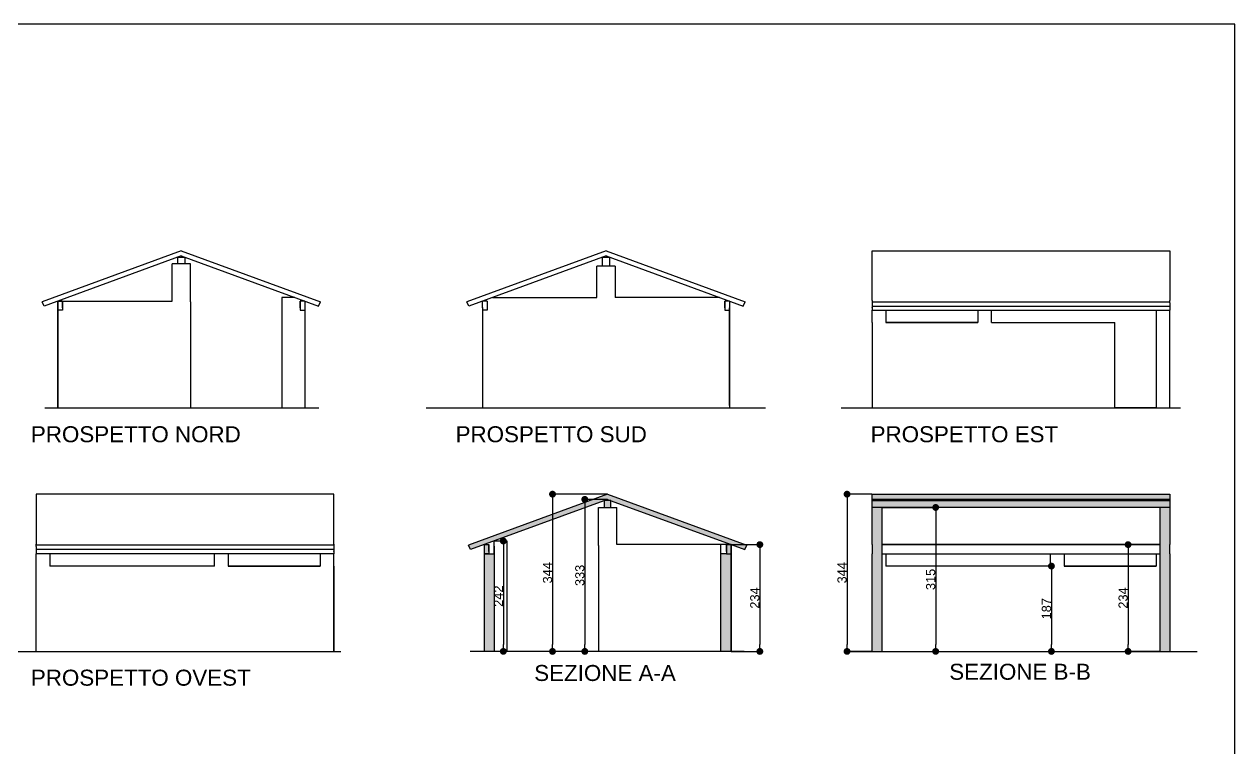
# Model space of a CAD drawing. Header units: millimetres. Extents: x 77316 to 81316, y -30957 to -25217.
# Drawn here: x 78668 to 81316, y -26801 to -25217 of the extents above; entities that cross this region are included whole.
import ezdxf

# ---------------------------------------------------------------- set-up
doc = ezdxf.new("R2010")
doc.units = ezdxf.units.MM
doc.linetypes.add('ACAD_ISO02W100', pattern=[15, 12, -3])
doc.layers.add('sezioni', color=4, linetype='ACAD_ISO02W100')
doc.styles.get("Standard").update_dxf_attribs({"font": 'arial.ttf'})
doc.dimstyles.new('ISO-25', dxfattribs={"dimtxt": 20, "dimasz": 15, "dimexe": 1.25, "dimexo": 0.625, "dimtad": 1, "dimdec": 0, "dimtxsty": 'Standard', "dimblk": 'DOT', "dimcen": 2.5, "dimadec": 0, "dimazin": 0, "dimtfac": 1, "dimtdec": 0, "dimtmove": 0, "dimatfit": 3, "dimfxl": 1, "dimarcsym": 0})

# ---------------------------------------------------------------- blocks, each defined once
blk = doc.blocks.new('_Dot')
at = {"color": 0, "linetype": 'ByBlock', "lineweight": -2}
blk.add_line((-0.5, 0), (-1, 0), dxfattribs=at)
at = {"color": 0, "linetype": 'ByBlock', "const_width": 0.5}
blk.add_lwpolyline([(-0.25, 0, 1), (0.25, 0, 1)], format="xyb", close=True, dxfattribs=at)
blk = doc.blocks.new('*D103')
at = {"layer": 'Defpoints', "color": 0, "linetype": 'ByBlock', "transparency": 16777216}
for p in [(80213.9, -26356.4), (80213.9, -26590.1), (80277, -26590.1)]:
    blk.add_point(p, dxfattribs=at)
at = {"layer": 'sezioni', "color": 0, "linetype": 'ByBlock', "lineweight": -2, "transparency": 16777216}
for p, q in [((80214.6, -26356.4), (80278.2, -26356.4)), ((80277, -26371.4), (80277, -26575.1)), ((80214.6, -26590.1), (80278.2, -26590.1))]:
    blk.add_line(p, q, dxfattribs=at)
at = {"layer": 'sezioni', "color": 0, "linetype": 'ByBlock', "lineweight": -2, "transparency": 16777216, "xscale": 15, "yscale": 15, "zscale": 15}
for p, rotation in [((80277, -26356.4), 90), ((80277, -26590.1), 270)]:
    blk.add_blockref('_Dot', p, dxfattribs=dict(at, rotation=rotation))
at = {"layer": 'sezioni', "color": 0, "linetype": 'ByBlock', "transparency": 16777216, "insert": (80266.1, -26473.2), "char_height": 20, "attachment_point": 5, "rotation": 90}
blk.add_mtext('234', dxfattribs=at)
blk = doc.blocks.new('*D101')
at = {"layer": 'Defpoints', "color": 0, "linetype": 'ByBlock', "transparency": 16777216}
for p in [(79715.9, -26348.4), (79715.9, -26590.1), (79715.9, -26590.1)]:
    blk.add_point(p, dxfattribs=at)
at = {"layer": 'sezioni', "color": 0, "linetype": 'ByBlock', "lineweight": -2, "transparency": 16777216}
for p, q in [((79715.9, -26363.4), (79715.9, -26575.1)), ((79716.5, -26348.4), (79717.1, -26348.4)), ((79715.2, -26590.1), (79714.6, -26590.1))]:
    blk.add_line(p, q, dxfattribs=at)
at = {"layer": 'sezioni', "color": 0, "linetype": 'ByBlock', "lineweight": -2, "transparency": 16777216, "xscale": 15, "yscale": 15, "zscale": 15}
for p, rotation in [((79715.9, -26348.4), 90), ((79715.9, -26590.1), 270)]:
    blk.add_blockref('_Dot', p, dxfattribs=dict(at, rotation=rotation))
at = {"layer": 'sezioni', "color": 0, "linetype": 'ByBlock', "transparency": 16777216, "insert": (79705.2, -26469.2), "char_height": 20, "attachment_point": 5, "rotation": 90}
blk.add_mtext('242', dxfattribs=at)
blk = doc.blocks.new('*D104')
at = {"layer": 'Defpoints', "color": 0, "linetype": 'ByBlock', "transparency": 16777216}
for p in [(79943.9, -26257.3), (79894.1, -26590.1), (79943.9, -26590.1)]:
    blk.add_point(p, dxfattribs=at)
at = {"layer": 'sezioni', "color": 0, "linetype": 'ByBlock', "lineweight": -2, "transparency": 16777216}
for p, q in [((79943.3, -26257.3), (79892.9, -26257.3)), ((79894.1, -26272.3), (79894.1, -26575.1)), ((79943.3, -26590.1), (79892.9, -26590.1))]:
    blk.add_line(p, q, dxfattribs=at)
at = {"layer": 'sezioni', "color": 0, "linetype": 'ByBlock', "lineweight": -2, "transparency": 16777216, "xscale": 15, "yscale": 15, "zscale": 15}
for p, rotation in [((79894.1, -26257.3), 90), ((79894.1, -26590.1), 270)]:
    blk.add_blockref('_Dot', p, dxfattribs=dict(at, rotation=rotation))
at = {"layer": 'sezioni', "color": 0, "linetype": 'ByBlock', "transparency": 16777216, "insert": (79883.3, -26423.7), "char_height": 20, "attachment_point": 5, "rotation": 90}
blk.add_mtext('333', dxfattribs=at)
blk = doc.blocks.new('*D105')
at = {"layer": 'Defpoints', "color": 0, "linetype": 'ByBlock', "transparency": 16777216}
for p in [(80544.8, -26275.1), (80544.8, -26590.1), (80661.6, -26590.1)]:
    blk.add_point(p, dxfattribs=at)
at = {"layer": 'sezioni', "color": 0, "linetype": 'ByBlock', "lineweight": -2, "transparency": 16777216}
for p, q in [((80545.4, -26275.1), (80662.8, -26275.1)), ((80661.6, -26290.1), (80661.6, -26575.1)), ((80545.4, -26590.1), (80662.8, -26590.1))]:
    blk.add_line(p, q, dxfattribs=at)
at = {"layer": 'sezioni', "color": 0, "linetype": 'ByBlock', "lineweight": -2, "transparency": 16777216, "xscale": 15, "yscale": 15, "zscale": 15}
for p, rotation in [((80661.6, -26275.1), 90), ((80661.6, -26590.1), 270)]:
    blk.add_blockref('_Dot', p, dxfattribs=dict(at, rotation=rotation))
at = {"layer": 'sezioni', "color": 0, "linetype": 'ByBlock', "transparency": 16777216, "insert": (80650.7, -26432.6), "char_height": 20, "attachment_point": 5, "rotation": 90}
blk.add_mtext('315', dxfattribs=at)
blk = doc.blocks.new('*D106')
at = {"layer": 'Defpoints', "color": 0, "linetype": 'ByBlock', "transparency": 16777216}
for p in [(80912.8, -26403.4), (80912.8, -26590.1), (80914.8, -26590.1)]:
    blk.add_point(p, dxfattribs=at)
at = {"layer": 'sezioni', "color": 0, "linetype": 'ByBlock', "lineweight": -2, "transparency": 16777216}
for p, q in [((80913.4, -26403.4), (80916, -26403.4)), ((80914.8, -26418.4), (80914.8, -26575.1)), ((80913.4, -26590.1), (80916, -26590.1))]:
    blk.add_line(p, q, dxfattribs=at)
at = {"layer": 'sezioni', "color": 0, "linetype": 'ByBlock', "lineweight": -2, "transparency": 16777216, "xscale": 15, "yscale": 15, "zscale": 15}
for p, rotation in [((80914.8, -26403.4), 90), ((80914.8, -26590.1), 270)]:
    blk.add_blockref('_Dot', p, dxfattribs=dict(at, rotation=rotation))
at = {"layer": 'sezioni', "color": 0, "linetype": 'ByBlock', "transparency": 16777216, "insert": (80903.9, -26496.7), "char_height": 20, "attachment_point": 5, "rotation": 90}
blk.add_mtext('187', dxfattribs=at)
blk = doc.blocks.new('*D107')
at = {"layer": 'Defpoints', "color": 0, "linetype": 'ByBlock', "transparency": 16777216}
for p in [(80522.8, -26246), (80467.7, -26590.1), (80522.8, -26590.1)]:
    blk.add_point(p, dxfattribs=at)
at = {"layer": 'sezioni', "color": 0, "linetype": 'ByBlock', "lineweight": -2, "transparency": 16777216}
for p, q in [((80522.2, -26246), (80466.5, -26246)), ((80467.7, -26261), (80467.7, -26575.1)), ((80522.2, -26590.1), (80466.5, -26590.1))]:
    blk.add_line(p, q, dxfattribs=at)
at = {"layer": 'sezioni', "color": 0, "linetype": 'ByBlock', "lineweight": -2, "transparency": 16777216, "xscale": 15, "yscale": 15, "zscale": 15}
for p, rotation in [((80467.7, -26246), 90), ((80467.7, -26590.1), 270)]:
    blk.add_blockref('_Dot', p, dxfattribs=dict(at, rotation=rotation))
at = {"layer": 'sezioni', "color": 0, "linetype": 'ByBlock', "transparency": 16777216, "insert": (80456.9, -26418), "char_height": 20, "attachment_point": 5, "rotation": 90}
blk.add_mtext('344', dxfattribs=at)
blk = doc.blocks.new('*D108')
at = {"layer": 'Defpoints', "color": 0, "linetype": 'ByBlock', "transparency": 16777216}
for p in [(79943.9, -26246), (79823.5, -26590.1), (79943.9, -26590.1)]:
    blk.add_point(p, dxfattribs=at)
at = {"layer": 'sezioni', "color": 0, "linetype": 'ByBlock', "lineweight": -2, "transparency": 16777216}
for p, q in [((79943.3, -26246), (79822.3, -26246)), ((79823.5, -26261), (79823.5, -26575.1)), ((79943.3, -26590.1), (79822.3, -26590.1))]:
    blk.add_line(p, q, dxfattribs=at)
at = {"layer": 'sezioni', "color": 0, "linetype": 'ByBlock', "lineweight": -2, "transparency": 16777216, "xscale": 15, "yscale": 15, "zscale": 15}
for p, rotation in [((79823.5, -26246), 90), ((79823.5, -26590.1), 270)]:
    blk.add_blockref('_Dot', p, dxfattribs=dict(at, rotation=rotation))
at = {"layer": 'sezioni', "color": 0, "linetype": 'ByBlock', "transparency": 16777216, "insert": (79812.7, -26418), "char_height": 20, "attachment_point": 5, "rotation": 90}
blk.add_mtext('344', dxfattribs=at)
blk = doc.blocks.new('*D109')
at = {"layer": 'Defpoints', "color": 0, "linetype": 'ByBlock', "transparency": 16777216}
for p in [(81151.8, -26356.4), (81082.5, -26590.1), (81151.8, -26590.1)]:
    blk.add_point(p, dxfattribs=at)
at = {"layer": 'sezioni', "color": 0, "linetype": 'ByBlock', "lineweight": -2, "transparency": 16777216}
for p, q in [((81151.2, -26356.4), (81081.3, -26356.4)), ((81082.5, -26371.4), (81082.5, -26575.1)), ((81151.2, -26590.1), (81081.3, -26590.1))]:
    blk.add_line(p, q, dxfattribs=at)
at = {"layer": 'sezioni', "color": 0, "linetype": 'ByBlock', "lineweight": -2, "transparency": 16777216, "xscale": 15, "yscale": 15, "zscale": 15}
for p, rotation in [((81082.5, -26356.4), 90), ((81082.5, -26590.1), 270)]:
    blk.add_blockref('_Dot', p, dxfattribs=dict(at, rotation=rotation))
at = {"layer": 'sezioni', "color": 0, "linetype": 'ByBlock', "transparency": 16777216, "insert": (81071.7, -26473.2), "char_height": 20, "attachment_point": 5, "rotation": 90}
blk.add_mtext('234', dxfattribs=at)

msp = doc.modelspace()

# ---------------------------------------------------------------- hatches: boundary and pattern name
at = {"layer": 'sezioni'}
h = msp.add_hatch(color=8, dxfattribs=at)
h.dxf.hatch_style = 1
h.paths.add_polyline_path([(80213.9, -26376.4), (80203.9, -26376.4), (80192, -26376.4), (80192, -26590.1), (80213.9, -26590.1)])
h.paths.add_polyline_path([(80213.9, -26356.4), (80203.9, -26356.4), (80203.9, -26376.4), (80213.9, -26376.4)])
h.paths.add_polyline_path([(79943.9, -26246), (79639.4, -26357.8), (79643.9, -26367.4), (79943.9, -26257.3), (80243.9, -26367.4), (80248.5, -26357.8)])
h.paths.add_polyline_path([(79951.4, -26260.1), (79936.4, -26260.1), (79936.4, -26275.1), (79951.4, -26275.1)], flags=17)
h.paths.add_polyline_path([(79683.9, -26356.4), (79673.9, -26356.4), (79673.9, -26371.4), (79673.9, -26376.4), (79683.9, -26376.4)])
h.paths.add_polyline_path([(79695.7, -26376.4), (79673.9, -26376.4), (79673.9, -26590.1), (79695.7, -26590.1)])
h = msp.add_hatch(color=8, dxfattribs=at)
h.dxf.hatch_style = 1
h.paths.add_polyline_path([(81173.8, -26246), (80522.8, -26246), (80522.8, -26257.3), (81173.8, -26257.3)])
h.paths.add_polyline_path([(81173.8, -26260.1), (80522.8, -26260.1), (80522.8, -26275.1), (81173.8, -26275.1)])
h.paths.add_polyline_path([(80544.8, -26275.1), (80522.8, -26275.1), (80522.8, -26356.4), (80522.8, -26376.4), (80522.8, -26590.1), (80544.8, -26590.1)])
h.paths.add_polyline_path([(81173.8, -26376.4), (81173.8, -26356.4), (81173.8, -26275.1), (81151.8, -26275.1), (81151.8, -26590.1), (81173.8, -26590.1)])

# ---------------------------------------------------------------- linework, layer by layer
for p, q in [((79011.5, -25713.2, 1532.8), (78706.9, -25824.9, 1532.8)), ((79011.5, -25724.5, 1532.8), (78711.5, -25834.5, 1532.8)), ((79004, -25742.2, 1532.8), (79004, -25727.2, 1532.8)), ((79004, -25727.2, 1532.8), (79019, -25727.2, 1532.8)), ((79011.5, -25713.2, 1532.8), (79316.1, -25824.9, 1532.8)), ((79011.5, -25724.5, 1532.8), (79311.5, -25834.5, 1532.8)), ((79019, -25727.2, 1532.8), (79019, -25742.2, 1532.8)), ((79940.5, -25713.2, 1532.8), (79635.9, -25824.9, 1532.8)), ((79940.5, -25724.5, 1532.8), (79640.5, -25834.5, 1532.8)), ((79933, -25742.2, 1532.8), (79933, -25727.2, 1532.8)), ((79933, -25727.2, 1532.8), (79948, -25727.2, 1532.8)), ((79940.5, -25713.2, 1532.8), (80245.1, -25824.9, 1532.8)), ((79940.5, -25724.5, 1532.8), (80240.5, -25834.5, 1532.8)), ((79948, -25727.2, 1532.8), (79948, -25742.2, 1532.8)), ((79948, -25727.2, 1532.8), (79948, -25747.2, 1532.8)), ((80522.8, -25822.2, 1532.8), (80522.8, -25713.2, 1532.8)), ((80522.8, -25713.2, 1532.8), (81173.8, -25713.2, 1532.8)), ((80522.8, -25713.2, 1532.8), (81173.8, -25713.2, 1532.8)), ((81173.8, -25713.2, 1532.8), (81173.8, -25822.2, 1532.8)), ((78991.5, -25823.5, 1532.8), (78991.5, -25742.2, 1532.8)), ((79031.5, -25742.2, 1532.8), (78991.5, -25742.2, 1532.8)), ((79019, -25742.2, 1532.8), (79004, -25742.2, 1532.8)), ((79031.5, -25825.2, 1532.8), (79031.5, -25742.2, 1532.8)), ((79920.5, -25815.5, 1532.8), (79920.5, -25747.2, 1532.8)), ((79960.5, -25747.2, 1532.8), (79920.5, -25747.2, 1532.8)), ((79933, -25747.2, 1532.8), (79933, -25742.2, 1532.8)), ((79948, -25747.2, 1532.8), (79933, -25747.2, 1532.8)), ((79960.5, -25747.2, 1532.8), (79960.5, -25815.5, 1532.8)), ((79231.5, -25815.5, 1532.8), (79231.5, -26057.2, 1532.8)), ((79259.5, -25815.5, 1532.8), (79231.5, -25815.5, 1532.8)), ((79692.5, -25815.5, 1532.8), (79920.5, -25815.5, 1532.8)), ((80188.5, -25815.5, 1532.8), (79960.5, -25815.5, 1532.8)), ((78711.5, -25834.5, 1532.8), (78706.9, -25824.9, 1532.8)), ((78741.5, -25823.5, 1532.8), (78741.5, -26057.2, 1532.8)), ((78741.5, -26057.2, 1532.8), (78741.5, -25823.5, 1532.8)), ((78741.5, -25823.5, 1532.8), (78991.5, -25823.5, 1532.8)), ((78741.5, -25838.5, 1532.8), (78741.5, -25823.5, 1532.8)), ((78751.5, -25823.5, 1532.8), (78741.5, -25823.5, 1532.8)), ((78751.5, -25843.5, 1532.8), (78741.5, -25843.5, 1532.8)), ((78751.5, -25823.5, 1532.8), (78751.5, -25838.5, 1532.8)), ((78751.5, -25838.5, 1532.8), (78751.5, -25823.5, 1532.8)), ((78751.5, -25823.5, 1532.8), (78751.5, -25843.5, 1532.8)), ((79031.5, -25825.2, 1532.8), (79031.5, -26057.2, 1532.8)), ((79271.5, -25838.5, 1532.8), (79271.5, -25823.5, 1532.8)), ((79281.5, -25823.5, 1532.8), (79271.5, -25823.5, 1532.8)), ((79271.5, -25823.5, 1532.8), (79271.5, -25843.5, 1532.8)), ((79271.5, -25843.5, 1532.8), (79281.5, -25843.5, 1532.8)), ((79281.5, -25823.5, 1532.8), (79281.5, -26057.2, 1532.8)), ((79281.5, -25823.5, 1532.8), (79281.5, -25838.5, 1532.8)), ((79311.5, -25834.5, 1532.8), (79316.1, -25824.9, 1532.8)), ((79640.5, -25834.5, 1532.8), (79635.9, -25824.9, 1532.8)), ((79670.5, -25838.5, 1532.8), (79670.5, -25823.5, 1532.8)), ((79680.5, -25823.5, 1532.8), (79670.5, -25823.5, 1532.8)), ((79670.5, -25837.2, 1532.8), (79670.5, -26057.2, 1532.8)), ((79680.5, -25843.5, 1532.8), (79670.5, -25843.5, 1532.8)), ((79680.5, -25823.5, 1532.8), (79680.5, -25838.5, 1532.8)), ((79680.5, -25823.5, 1532.8), (79680.5, -25843.5, 1532.8)), ((80200.5, -25838.5, 1532.8), (80200.5, -25823.5, 1532.8)), ((80210.5, -25823.5, 1532.8), (80200.5, -25823.5, 1532.8)), ((80200.5, -25823.5, 1532.8), (80200.5, -25843.5, 1532.8)), ((80200.5, -25843.5, 1532.8), (80210.5, -25843.5, 1532.8)), ((80210.5, -25823.5, 1532.8), (80210.5, -25838.5, 1532.8)), ((80210.5, -25838.5, 1532.8), (80210.5, -26057.2, 1532.8)), ((80210.5, -26051.9, 1532.8), (80210.5, -25838.5, 1532.8)), ((80210.5, -25843.5, 1532.8), (80210.5, -25838.5, 1532.8)), ((80240.5, -25834.5, 1532.8), (80245.1, -25824.9, 1532.8)), ((80522.8, -25822.2, 1532.8), (80522.8, -25827.6, 1532.8)), ((80522.8, -25824.9, 1532.8), (81173.8, -25824.9, 1532.8)), ((80522.8, -25827.6, 1532.8), (80522.8, -25837.2, 1532.8)), ((80522.8, -25834.5, 1532.8), (81173.8, -25834.5, 1532.8)), ((80522.8, -25838.5, 1532.8), (80522.8, -25837.2, 1532.8)), ((80522.8, -25837.2, 1532.8), (80522.8, -25843.5, 1532.8)), ((80522.8, -25870.5, 1532.8), (80522.8, -25843.5, 1532.8)), ((80522.8, -25843.5, 1532.8), (81173.8, -25843.5, 1532.8)), ((80522.8, -25843.5, 1532.8), (80552.8, -25843.5, 1532.8)), ((80552.8, -25843.5, 1532.8), (80552.8, -25870.5, 1532.8)), ((80753.8, -25843.5, 1532.8), (80753.8, -25870.5, 1532.8)), ((80753.8, -25843.5, 1532.8), (80783.8, -25843.5, 1532.8)), ((80783.8, -25870.5, 1532.8), (80783.8, -25843.5, 1532.8)), ((81143.8, -25843.5, 1532.8), (81143.8, -25877.2, 1532.8)), ((81143.8, -25843.5, 1532.8), (81173.8, -25843.5, 1532.8)), ((81173.8, -25827.6, 1532.8), (81173.8, -25822.2, 1532.8)), ((81173.8, -25827.6, 1532.8), (81173.8, -25838.5, 1532.8)), ((81173.8, -25838.5, 1532.8), (81173.8, -25843.5, 1532.8)), ((81173.8, -26057.2, 1532.8), (81173.8, -25843.5, 1532.8)), ((80522.8, -25870.5, 1532.8), (80522.8, -26057.2, 1532.8)), ((80753.8, -25870.5, 1532.8), (80552.8, -25870.5, 1532.8)), ((80552.8, -25870.5, 1532.8), (80753.8, -25870.5, 1532.8)), ((80783.8, -25870.5, 1532.8), (81053.8, -25870.5, 1532.8)), ((81053.8, -26057.2, 1532.8), (81053.8, -25870.5, 1532.8)), ((81143.8, -25877.2, 1532.8), (81143.8, -26057.2, 1532.8)), ((81173.8, -26057.2, 1532.8), (81173.8, -25877.2, 1532.8)), ((78713, -26057.2, 1532.8), (79312.2, -26057.2, 1532.8)), ((79546.9, -26057.2, 1532.8), (80289.7, -26057.2, 1532.8)), ((80454.7, -26057.2, 1532.8), (81197.5, -26057.2, 1532.8)), ((81143.8, -26057.2, 1532.8), (81053.8, -26057.2, 1532.8)), ((79345.1, -26246, 1532.8), (78694.1, -26246, 1532.8)), ((78694.1, -26246, 1532.8), (78694.1, -26355.1, 1532.8)), ((79345.1, -26246, 1532.8), (78694.1, -26246, 1532.8)), ((79345.1, -26355.1, 1532.8), (79345.1, -26246, 1532.8)), ((79943.9, -26246, 1532.8), (79639.4, -26357.8, 1532.8)), ((79943.9, -26257.3, 1532.8), (79643.9, -26367.4, 1532.8)), ((79951.4, -26260.1, 1532.8), (79936.4, -26260.1, 1532.8)), ((79936.4, -26260.1, 1532.8), (79936.4, -26275.1, 1532.8)), ((79943.9, -26246, 1532.8), (80248.5, -26357.8, 1532.8)), ((79943.9, -26257.3, 1532.8), (80243.9, -26367.4, 1532.8)), ((79951.4, -26275.1, 1532.8), (79951.4, -26260.1, 1532.8)), ((80522.8, -26275.1, 1532.8), (80522.8, -26246, 1532.8)), ((80522.8, -26246, 1532.8), (81173.8, -26246, 1532.8)), ((81173.8, -26257.3, 1532.8), (80522.8, -26257.3, 1532.8)), ((80522.8, -26260.1, 1532.8), (81173.8, -26260.1, 1532.8)), ((81173.8, -26246, 1532.8), (81173.8, -26356.4, 1532.8)), ((81173.8, -26260.1, 1532.8), (81173.8, -26275.1, 1532.8)), ((79923.9, -26358.1, 1532.8), (79923.9, -26275.1, 1532.8)), ((79923.9, -26275.1, 1532.8), (79963.9, -26275.1, 1532.8)), ((79936.4, -26275.1, 1532.8), (79951.4, -26275.1, 1532.8)), ((79963.9, -26356.4, 1532.8), (79963.9, -26275.1, 1532.8)), ((80522.8, -26356.4, 1532.8), (80522.8, -26275.1, 1532.8)), ((80522.8, -26275.1, 1532.8), (80522.8, -26275.1, 1532.8)), ((81173.8, -26275.1, 1532.8), (80522.8, -26275.1, 1532.8)), ((80544.8, -26590.1, 1532.8), (80544.8, -26275.1, 1532.8)), ((81151.8, -26275.1, 1532.8), (81151.8, -26590.1, 1532.8)), ((78694.1, -26360.4, 1532.8), (78694.1, -26355.1, 1532.8)), ((79345.1, -26357.8, 1532.8), (78694.1, -26357.8, 1532.8)), ((78694.1, -26360.4, 1532.8), (78694.1, -26371.4, 1532.8)), ((79345.1, -26367.4, 1532.8), (78694.1, -26367.4, 1532.8)), ((78694.1, -26371.4, 1532.8), (78694.1, -26376.4, 1532.8)), ((79345.1, -26355.1, 1532.8), (79345.1, -26360.4, 1532.8)), ((79345.1, -26360.4, 1532.8), (79345.1, -26370.1, 1532.8)), ((79345.1, -26371.4, 1532.8), (79345.1, -26370.1, 1532.8)), ((79345.1, -26370.1, 1532.8), (79345.1, -26376.4, 1532.8)), ((79643.9, -26367.4, 1532.8), (79639.4, -26357.8, 1532.8)), ((79673.9, -26356.4, 1532.8), (79673.9, -26590.1, 1532.8)), ((79673.9, -26356.4, 1532.8), (79673.9, -26371.4, 1532.8)), ((79673.9, -26356.4, 1532.8), (79683.9, -26356.4, 1532.8)), ((79683.9, -26371.4, 1532.8), (79683.9, -26356.4, 1532.8)), ((79683.9, -26356.4, 1532.8), (79683.9, -26376.4, 1532.8)), ((79695.7, -26376.4, 1532.8), (79695.7, -26348.4, 1532.8)), ((79695.7, -26359.7, 1532.8), (79695.7, -26590.1, 1532.8)), ((79695.9, -26348.3, 1532.8), (79723.9, -26348.3, 1532.8)), ((79723.9, -26348.3, 1532.8), (79723.9, -26590.1, 1532.8)), ((79923.9, -26358.1, 1532.8), (79923.9, -26590.1, 1532.8)), ((80213.9, -26356.4, 1532.8), (79963.9, -26356.4, 1532.8)), ((80192, -26376.4, 1532.8), (80192, -26356.4, 1532.8)), ((80203.9, -26356.4, 1532.8), (80203.9, -26371.4, 1532.8)), ((80203.9, -26356.4, 1532.8), (80213.9, -26356.4, 1532.8)), ((80203.9, -26371.4, 1532.8), (80203.9, -26356.4, 1532.8)), ((80203.9, -26356.4, 1532.8), (80203.9, -26376.4, 1532.8)), ((80213.9, -26356.4, 1532.8), (80213.9, -26590.1, 1532.8)), ((80213.9, -26590.1, 1532.8), (80213.9, -26356.4, 1532.8)), ((80213.9, -26371.4, 1532.8), (80213.9, -26356.4, 1532.8)), ((80243.9, -26367.4, 1532.8), (80248.5, -26357.8, 1532.8)), ((80522.8, -26356.4, 1532.8), (80522.8, -26376.4, 1532.8)), ((80544.8, -26356.4, 1532.8), (81151.8, -26356.4, 1532.8)), ((81151.8, -26356.4, 1532.8), (80544.8, -26356.4, 1532.8)), ((81173.8, -26376.4, 1532.8), (81173.8, -26356.4, 1532.8)), ((78694.1, -26590.1, 1532.8), (78694.1, -26376.4, 1532.8)), ((79345.1, -26376.4, 1532.8), (78694.1, -26376.4, 1532.8)), ((78724.1, -26376.4, 1532.8), (78694.1, -26376.4, 1532.8)), ((78724.1, -26376.4, 1532.8), (78724.1, -26403.4, 1532.8)), ((79084.1, -26403.4, 1532.8), (79084.1, -26376.4, 1532.8)), ((79114.1, -26376.4, 1532.8), (79084.1, -26376.4, 1532.8)), ((79114.1, -26376.4, 1532.8), (79114.1, -26403.4, 1532.8)), ((79315.1, -26376.4, 1532.8), (79315.1, -26403.4, 1532.8)), ((79345.1, -26376.4, 1532.8), (79315.1, -26376.4, 1532.8)), ((79345.1, -26403.4, 1532.8), (79345.1, -26376.4, 1532.8)), ((79345.1, -26590.1, 1532.8), (79345.1, -26380.9, 1532.8)), ((79683.9, -26376.4, 1532.8), (79673.9, -26376.4, 1532.8)), ((79673.9, -26376.4, 1532.8), (79695.7, -26376.4, 1532.8)), ((80192, -26590.1, 1532.8), (80192, -26376.4, 1532.8)), ((80203.9, -26376.4, 1532.8), (80192, -26376.4, 1532.8)), ((80203.9, -26376.4, 1532.8), (80213.9, -26376.4, 1532.8)), ((80522.8, -26590.1, 1532.8), (80522.8, -26376.4, 1532.8)), ((80544.8, -26376.4, 1532.8), (81151.8, -26376.4, 1532.8)), ((80544.8, -26376.4, 1532.8), (81151.8, -26376.4, 1532.8)), ((80552.8, -26376.4, 1532.8), (80552.8, -26403.4, 1532.8)), ((80912.8, -26403.4, 1532.8), (80912.8, -26376.4, 1532.8)), ((80942.8, -26376.4, 1532.8), (80942.8, -26403.4, 1532.8)), ((81143.8, -26376.4, 1532.8), (81143.8, -26403.4, 1532.8)), ((81173.8, -26376.4, 1532.8), (81173.8, -26590.1, 1532.8)), ((78694.1, -26590.1, 1532.8), (78694.1, -26410.1, 1532.8)), ((79084.1, -26403.4, 1532.8), (78724.1, -26403.4, 1532.8)), ((79114.1, -26403.4, 1532.8), (79315.1, -26403.4, 1532.8)), ((79315.1, -26403.4, 1532.8), (79114.1, -26403.4, 1532.8)), ((79345.1, -26403.4, 1532.8), (79345.1, -26590.1, 1532.8)), ((79345.1, -26590.1, 1532.8), (79345.1, -26410.1, 1532.8)), ((80912.8, -26403.4, 1532.8), (80552.8, -26403.4, 1532.8)), ((80942.8, -26403.4, 1532.8), (81143.8, -26403.4, 1532.8)), ((81143.8, -26403.4, 1532.8), (80942.8, -26403.4, 1532.8)), ((78617.9, -26590.1, 1532.8), (79360.7, -26590.1, 1532.8)), ((78617.9, -26590.1, 1532.8), (79360.7, -26590.1, 1532.8)), ((78617.9, -26590.1, 1532.8), (79360.7, -26590.1, 1532.8)), ((78724.1, -26590.1, 1532.8), (78814.1, -26590.1, 1532.8)), ((80242.4, -26590.1, 1532.8), (79643.2, -26590.1, 1532.8)), ((80467.7, -26590.1, 1532.8), (81233.4, -26590.1, 1532.8))]:
    msp.add_line(p, q)
at = {"layer": 'sezioni', "color": 0, "linetype": 'ByBlock'}
for p, q in [((81315.9, -25217.5, 1532.8), (77315.9, -25217.5, 1532.8)), ((81315.9, -30956.8, 1532.8), (81315.9, -25217.5, 1532.8))]:
    msp.add_line(p, q, dxfattribs=at)

# ---------------------------------------------------------------- texts
at = {"char_height": 35, "attachment_point": 1}
for s, insert in [('PROSPETTO NORD', (78682.5, -26097.3, 1532.8)), ('PROSPETTO SUD', (79611.5, -26097.3, 1532.8)), ('PROSPETTO EST', (80519.3, -26097.3, 1532.8)), ('PROSPETTO OVEST', (78682.5, -26630.1, 1532.8)), ('SEZIONE A-A', (79783.5, -26619.8, 1532.8)), ('SEZIONE B-B', (80691.4, -26617.1, 1532.8))]:
    msp.add_mtext_dynamic_manual_height_columns(s, width=954.846, gutter_width=12.5, heights=[0], dxfattribs=dict(at, insert=insert))

# ---------------------------------------------------------------- dimensions: what is measured, and where the dimension line sits
at = {"layer": 'sezioni', "color": 0, "linetype": 'ByBlock'}
for base, p1, p2, picture, middle in [((79823.5, -26590.1, 1532.8), (79943.9, -26246, 1532.8), (79943.9, -26590.1, 1532.8), '*D108', (79812.7, -26418, 1532.8)), ((80467.7, -26590.1, 1532.8), (80522.8, -26246, 1532.8), (80522.8, -26590.1, 1532.8), '*D107', (80456.9, -26418, 1532.8)), ((79894.1, -26590.1, 1532.8), (79943.9, -26257.3, 1532.8), (79943.9, -26590.1, 1532.8), '*D104', (79883.3, -26423.7, 1532.8)), ((80661.6, -26590.1, 1532.8), (80544.8, -26275.1, 1532.8), (80544.8, -26590.1, 1532.8), '*D105', (80650.7, -26432.6, 1532.8)), ((79715.9, -26590.1, 1532.8), (79715.9, -26348.4, 1532.8), (79715.9, -26590.1, 1532.8), '*D101', (79705.2, -26469.2, 1532.8)), ((80277, -26590.1, 1532.8), (80213.9, -26356.4, 1532.8), (80213.9, -26590.1, 1532.8), '*D103', (80266.1, -26473.2, 1532.8)), ((81082.5, -26590.1, 1532.8), (81151.8, -26356.4, 1532.8), (81151.8, -26590.1, 1532.8), '*D109', (81071.7, -26473.2, 1532.8)), ((80914.8, -26590.1, 1532.8), (80912.8, -26403.4, 1532.8), (80912.8, -26590.1, 1532.8), '*D106', (80903.9, -26496.7, 1532.8))]:
    dim = msp.add_linear_dim(base=base, p1=p1, p2=p2, angle=90, dimstyle='ISO-25', dxfattribs=at)
    dim.commit()
    dim.dimension.update_dxf_attribs({"geometry": picture, "text_midpoint": middle})

doc.saveas('drawing.dxf')
